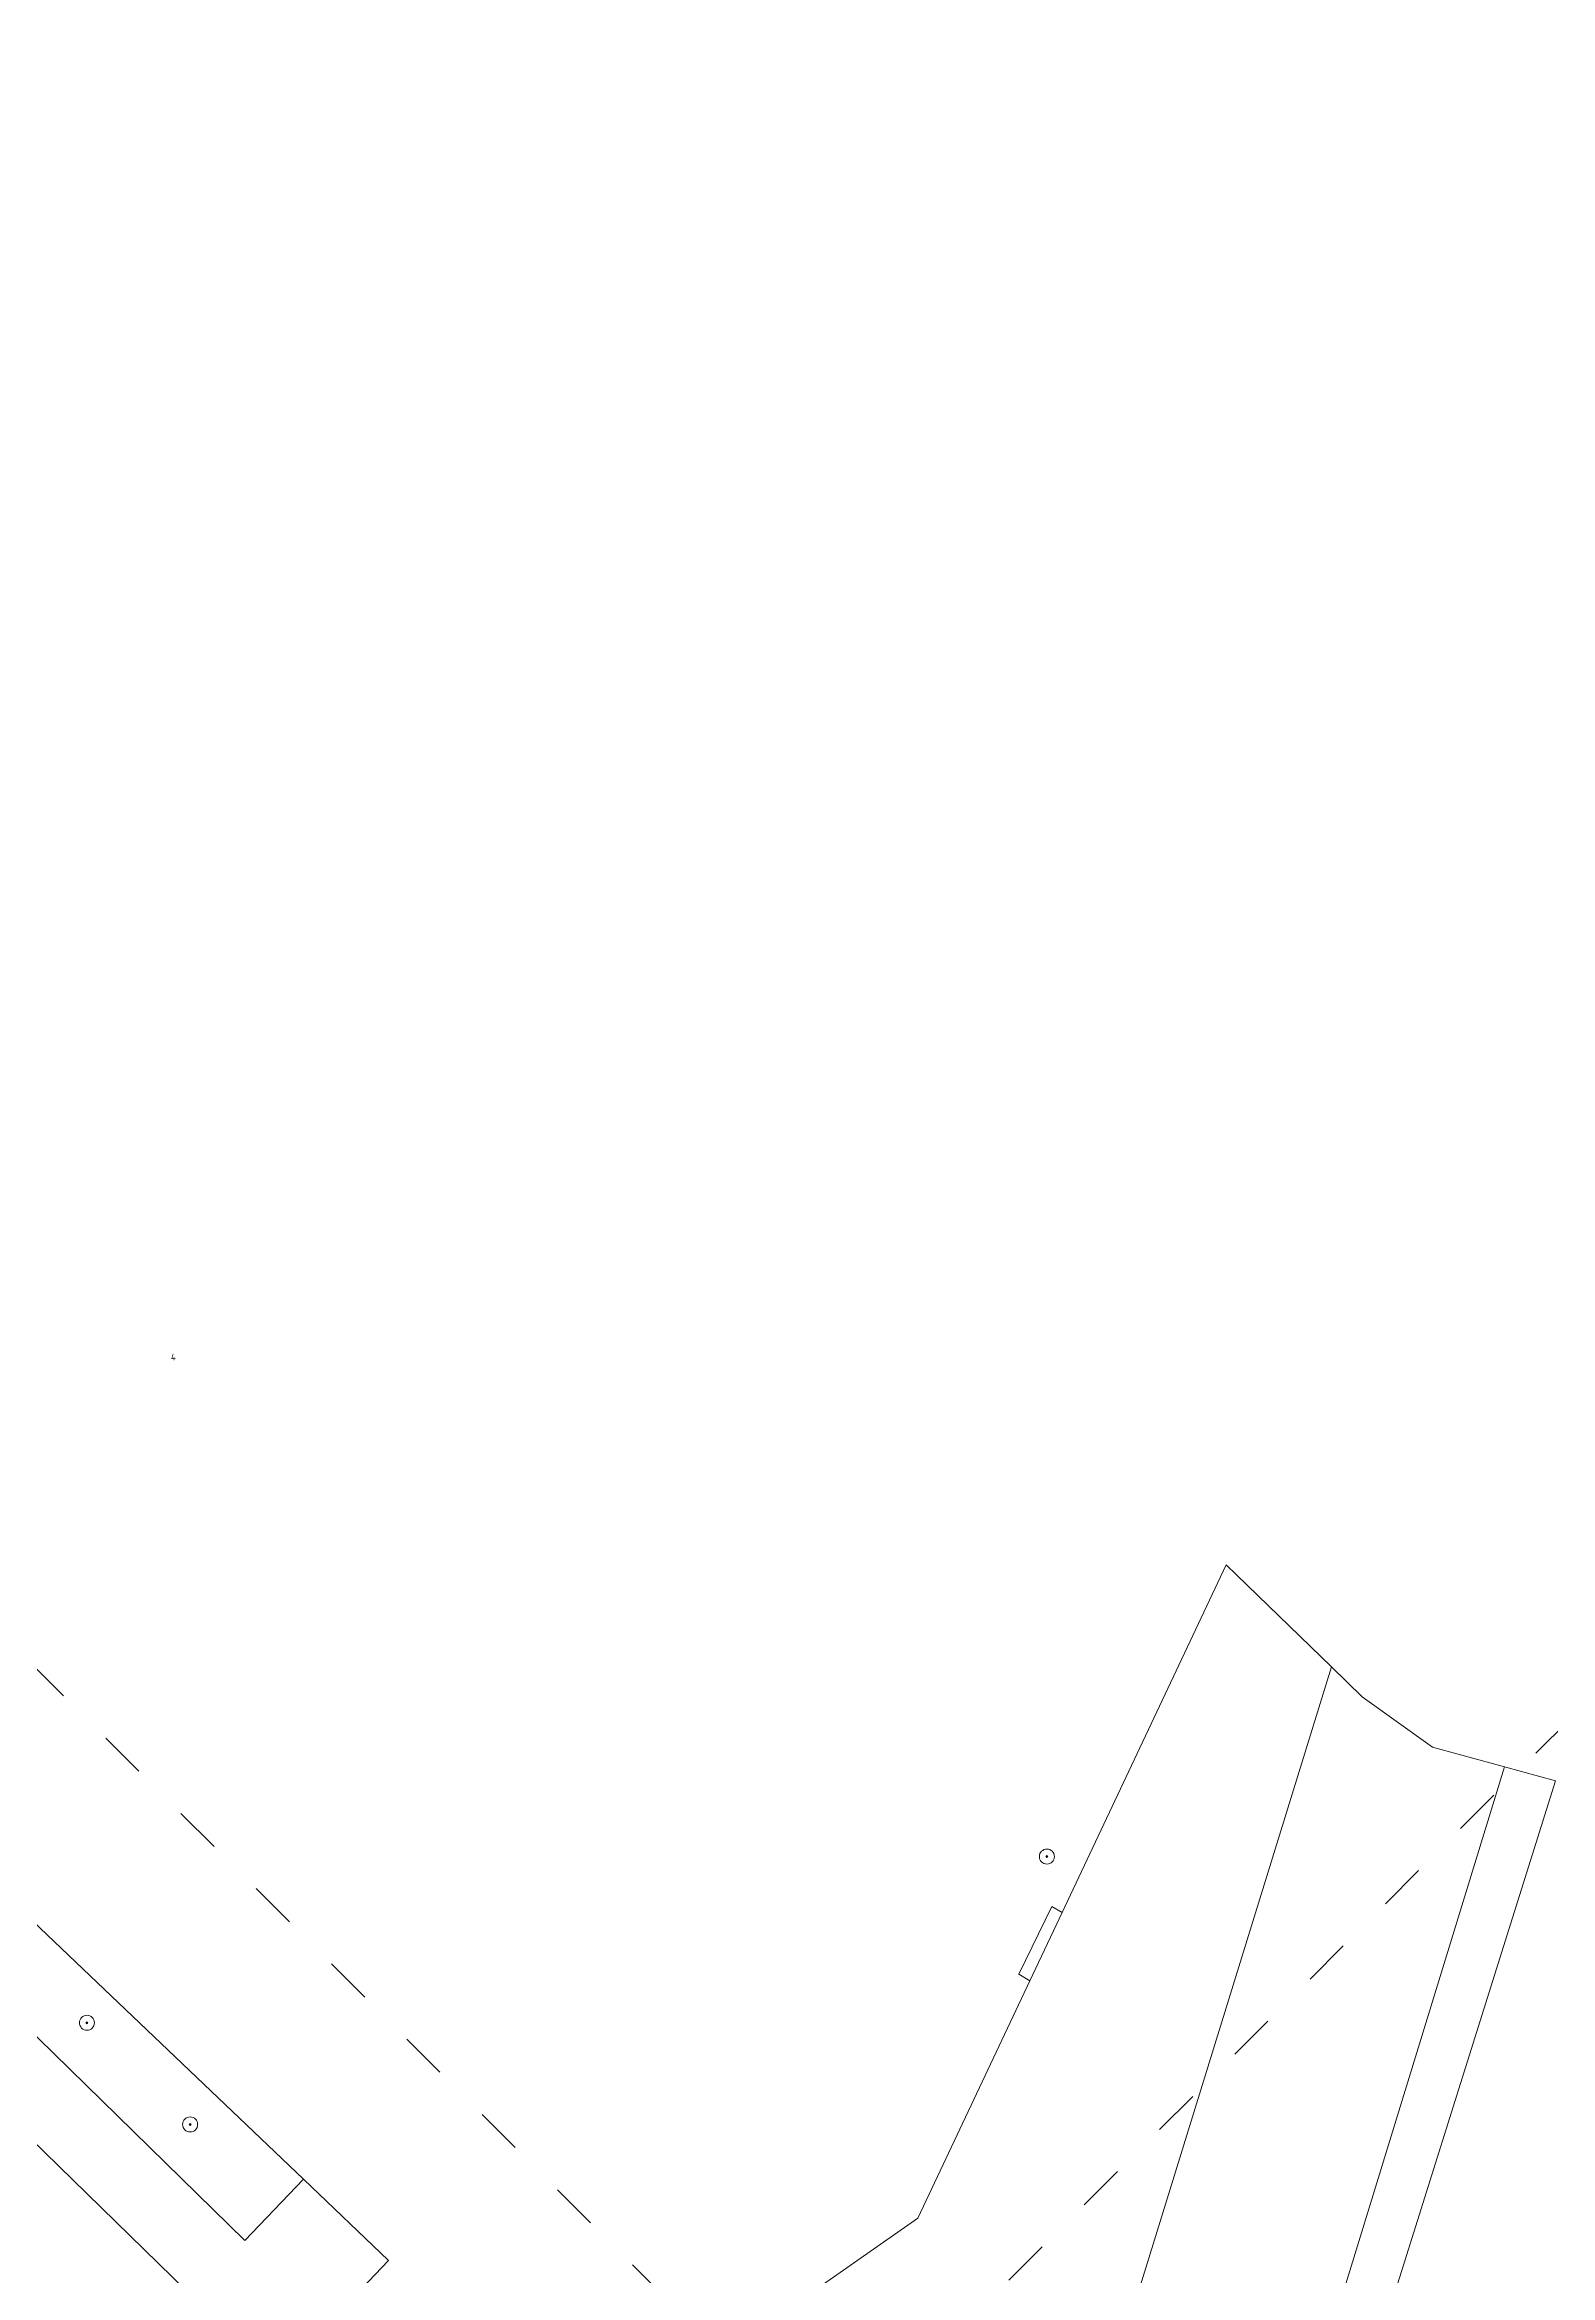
# Model space of a CAD drawing. Header units: metres. Extents: x 30438 to 30782, y 387448 to 387694.
# Drawn here: x 30590.1 to 30630.2, y 387552.6 to 387612.1 of the extents above; entities that cross this region are included whole.
import ezdxf
from ezdxf.enums import TextEntityAlignment as Align

# ---------------------------------------------------------------- set-up
doc = ezdxf.new("R2010")
doc.units = ezdxf.units.M
doc.linetypes.add('HIDDEN5', pattern=[2.8375, 1.25, -1.5875])
for name, color, linetype, lineweight in [('B-GV-GR-BEPLANTING_CULTUUR_HEESTERS-GV', 90, 'Continuous', 18), ('B-GV-GR-BOOM-S', 90, 'Continuous', 25), ('B-GV-IE-TERREINAFSCHEIDING_KUNSTMATIG_HEKWERK-G', 20, 'IE-TERREINAFSCHEIDING_KUNSTMATIG-SO', 18), ('B-GV-OG-BEBOUWING-T18', 10, 'Continuous', 18), ('B-GV-VH-OPENVERHARDING_BETONSTRAATSTEEN-GV', 90, 'Continuous', 18), ('B-GV-VH-OPENVERHARDING_TEGEL-GV', 90, 'Continuous', 18)]:
    doc.layers.add(name, color=color, linetype=linetype, lineweight=lineweight)
doc.styles.add('NLCS-ISO', font='NLCS-ISO.ttf')
doc.styles.add('NLCS-ISO-M100-T18', font='NLCS-ISO.ttf', dxfattribs={"height": 0.18})
doc.linetypes.add('IE-TERREINAFSCHEIDING_KUNSTMATIG-SO', pattern='A,4,[82,NLCS.SHX,S=0.75,R=90,X=0,Y=0],4,-2', length=10)

# ---------------------------------------------------------------- blocks, each defined once
blk = doc.blocks.new('SGR-BOOM_GBKN-SO')
at = {"linetype": 'ByBlock', "lineweight": 18}
h = blk.add_hatch(color=0, dxfattribs=at)
h.dxf.hatch_style = 1
edge = h.paths.add_edge_path()
edge.add_arc((0, 0), 0.25, 0, 360)
at = {"color": 0, "linetype": 'ByBlock', "lineweight": 18}
for radius in [2, 0.25]:
    blk.add_circle((0, 0), radius, dxfattribs=at)
at = {"color": 0, "linetype": 'ByBlock', "lineweight": 18, "style": 'NLCS-ISO'}
blk.add_attdef('SOORT', (2.5, 0), '', height=1.5, dxfattribs=at)

msp = doc.modelspace()

# ---------------------------------------------------------------- linework, layer by layer
at = {"linetype": 'HIDDEN5'}
for p, q in [((30710.96, 387647.669), (30510.96, 387447.669)), ((30710.96, 387447.669), (30510.96, 387647.669))]:
    msp.add_line(p, q, dxfattribs=at)
at = {"layer": 'B-GV-GR-BEPLANTING_CULTUUR_HEESTERS-GV'}
msp.add_lwpolyline([(30571.15, 387579.775), (30569.962, 387578.448), (30595.405, 387553.537), (30596.966, 387555.178)], close=True, dxfattribs=at)
msp.add_lwpolyline([(30619.969, 387532.752), (30630.338, 387565.788), (30628.978, 387566.163), (30621.529, 387541.876), (30621.876, 387541.756), (30621.599, 387540.882), (30621.259, 387540.999), (30619.969, 387536.791), (30615.683, 387540.701), (30610.332, 387545.583), (30606.322, 387542.048)], dxfattribs=at)
at = {"layer": 'B-GV-IE-TERREINAFSCHEIDING_KUNSTMATIG_HEKWERK-G'}
msp.add_lwpolyline([(30571.123, 387579.801), (30571.15, 387579.775), (30596.966, 387555.178)], dxfattribs=at)
at = {"layer": 'B-GV-VH-OPENVERHARDING_BETONSTRAATSTEEN-GV'}
for points in [[(30615.683, 387540.701), (30624.37, 387568.828), (30621.562, 387571.548), (30617.192, 387562.283), (30616.333, 387560.464), (30613.348, 387554.136), (30602.5, 387546.547), (30604.223, 387544.519), (30606.322, 387542.048), (30610.332, 387545.583)], [(30628.978, 387566.163), (30627.063, 387566.691), (30625.191, 387568.032), (30624.37, 387568.828), (30615.683, 387540.701), (30619.969, 387536.791), (30621.259, 387540.999), (30621.529, 387541.876)]]:
    msp.add_lwpolyline(points, close=True, dxfattribs=at)
msp.add_lwpolyline([(30596.135, 387549.97), (30589.684, 387556.266), (30586.104, 387552.612), (30586.599, 387552.13)], dxfattribs=at)
at = {"layer": 'B-GV-VH-OPENVERHARDING_TEGEL-GV'}
for points in [[(30558.621, 387595.08), (30554.348, 387590.733), (30556.179, 387588.98), (30588.014, 387557.896), (30589.684, 387556.266), (30596.135, 387549.97), (30599.775, 387546.544), (30601.078, 387545.048), (30602.627, 387543.27), (30603.619, 387542.131)], [(30606.322, 387542.048), (30604.223, 387544.519), (30602.5, 387546.547), (30601.531, 387547.63), (30597.638, 387551.33), (30599.24, 387553.005), (30596.966, 387555.178), (30595.405, 387553.537), (30569.962, 387578.448), (30571.15, 387579.775), (30571.123, 387579.801), (30568.894, 387581.906), (30568.862, 387581.937), (30567.619, 387580.625), (30558.998, 387589.007), (30558.804, 387589.089), (30558.621, 387595.08)]]:
    msp.add_lwpolyline(points, dxfattribs=at)
msp.add_lwpolyline([(30617.192, 387562.283), (30616.919, 387562.445), (30616.041, 387560.635), (30616.333, 387560.464)], close=True, dxfattribs=at)

# ---------------------------------------------------------------- block references
at = {"layer": 'B-GV-GR-BOOM-S', "xscale": 0.1, "yscale": 0.1, "zscale": 0.1}
for p in [(30616.784, 387563.773), (30591.199, 387559.342), (30593.949, 387556.632)]:
    msp.add_blockref('SGR-BOOM_GBKN-SO', p, dxfattribs=at)

# ---------------------------------------------------------------- texts
at = {"layer": 'B-GV-OG-BEBOUWING-T18', "style": 'NLCS-ISO-M100-T18'}
msp.add_text('4', height=0.18, dxfattribs=at).set_placement((30593.501, 387577.086), align=Align.MIDDLE)

doc.saveas('drawing.dxf')
